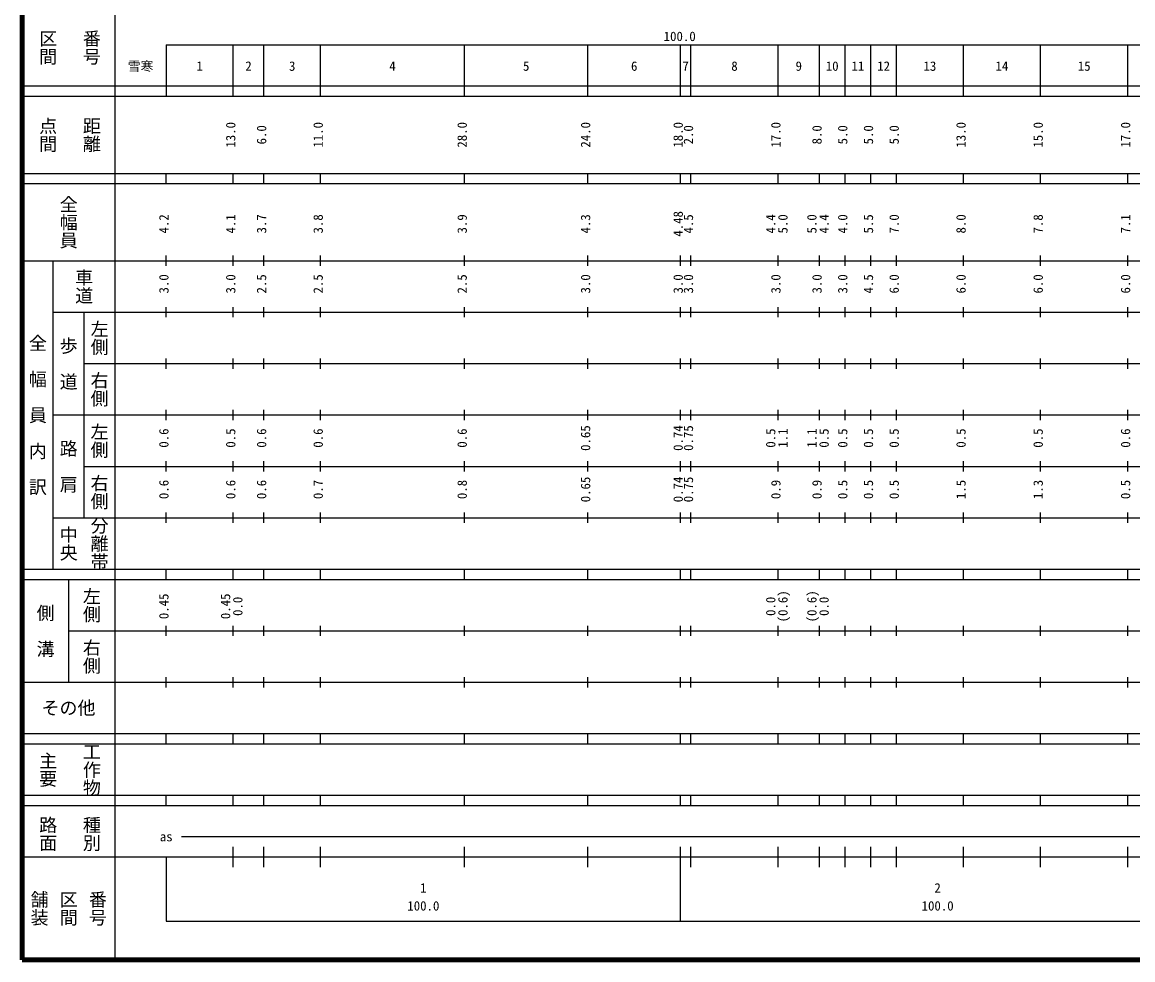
# Model space of a CAD drawing. Units: millimetres on the paper, enlarged 1000 times. Extents: x 40000 to 680000, y 20000 to 380000.
# Drawn here: x 40000 to 255948, y 20000 to 202409 of the extents above; entities that cross this region are included whole.
import ezdxf
from ezdxf.enums import TextEntityAlignment as Align

# ---------------------------------------------------------------- set-up
doc = ezdxf.new("R2010")
doc.units = ezdxf.units.MM
doc.header["$LTSCALE"] = 1000
doc.layers.add('M-TTL', color=2, linetype='Continuous', lineweight=140)
doc.layers.add('M-TTL-BAND', color=7, linetype='Continuous', lineweight=25)
doc.styles.add('@ＭＳ ゴシック', font='')
doc.styles.add('ＭＳ ゴシック', font='')
doc.styles.get('@ＭＳ ゴシック').set_extended_font_data('@MS Gothic')
doc.styles.get('ＭＳ ゴシック').set_extended_font_data('MS Gothic')

msp = doc.modelspace()

# ---------------------------------------------------------------- linework, layer by layer
at = {"layer": 'M-TTL'}
for p, q in [((40000, 380000), (40000, 20000)), ((40000, 20000), (680000, 20000))]:
    msp.add_line(p, q, dxfattribs=at)
at = {"layer": 'M-TTL-BAND'}
for p, q in [((58000, 370000), (58000, 20000)), ((68000, 198000), (579000, 198000)), ((68000, 198000), (68000, 188000)), ((81000, 188000), (81000, 198000)), ((87000, 188000), (87000, 198000)), ((98000, 188000), (98000, 198000)), ((126000, 188000), (126000, 198000)), ((150000, 188000), (150000, 198000)), ((168000, 188000), (168000, 198000)), ((170000, 188000), (170000, 198000)), ((187000, 188000), (187000, 198000)), ((195000, 188000), (195000, 198000)), ((200000, 188000), (200000, 198000)), ((205000, 188000), (205000, 198000)), ((210000, 188000), (210000, 198000)), ((223000, 188000), (223000, 198000)), ((238000, 188000), (238000, 198000)), ((255000, 188000), (255000, 198000)), ((40000, 190000), (579000, 190000)), ((40000, 188000), (579000, 188000)), ((40000, 173000), (579000, 173000)), ((68000, 171000), (68000, 173000)), ((81000, 171000), (81000, 173000)), ((87000, 171000), (87000, 173000)), ((98000, 171000), (98000, 173000)), ((126000, 171000), (126000, 173000)), ((150000, 171000), (150000, 173000)), ((168000, 171000), (168000, 173000)), ((170000, 171000), (170000, 173000)), ((187000, 171000), (187000, 173000)), ((195000, 171000), (195000, 173000)), ((200000, 171000), (200000, 173000)), ((205000, 171000), (205000, 173000)), ((210000, 171000), (210000, 173000)), ((223000, 171000), (223000, 173000)), ((238000, 171000), (238000, 173000)), ((255000, 171000), (255000, 173000)), ((40000, 171000), (579000, 171000)), ((40000, 156000), (579000, 156000)), ((46000, 96000), (46000, 156000)), ((68000, 155000), (68000, 157000)), ((81000, 155000), (81000, 157000)), ((87000, 155000), (87000, 157000)), ((98000, 155000), (98000, 157000)), ((126000, 155000), (126000, 157000)), ((150000, 155000), (150000, 157000)), ((168000, 155000), (168000, 157000)), ((170000, 155000), (170000, 157000)), ((187000, 155000), (187000, 157000)), ((195000, 155000), (195000, 157000)), ((200000, 155000), (200000, 157000)), ((205000, 155000), (205000, 157000)), ((210000, 155000), (210000, 157000)), ((223000, 155000), (223000, 157000)), ((238000, 155000), (238000, 157000)), ((255000, 155000), (255000, 157000)), ((68000, 145000), (68000, 147000)), ((81000, 145000), (81000, 147000)), ((87000, 145000), (87000, 147000)), ((98000, 145000), (98000, 147000)), ((126000, 145000), (126000, 147000)), ((150000, 145000), (150000, 147000)), ((168000, 145000), (168000, 147000)), ((170000, 145000), (170000, 147000)), ((187000, 145000), (187000, 147000)), ((195000, 145000), (195000, 147000)), ((200000, 145000), (200000, 147000)), ((205000, 145000), (205000, 147000)), ((210000, 145000), (210000, 147000)), ((223000, 145000), (223000, 147000)), ((238000, 145000), (238000, 147000)), ((255000, 145000), (255000, 147000)), ((46000, 146000), (579000, 146000)), ((52000, 146000), (52000, 106000)), ((68000, 135000), (68000, 137000)), ((81000, 135000), (81000, 137000)), ((87000, 135000), (87000, 137000)), ((98000, 135000), (98000, 137000)), ((126000, 135000), (126000, 137000)), ((150000, 135000), (150000, 137000)), ((168000, 135000), (168000, 137000)), ((170000, 135000), (170000, 137000)), ((187000, 135000), (187000, 137000)), ((195000, 135000), (195000, 137000)), ((200000, 135000), (200000, 137000)), ((205000, 135000), (205000, 137000)), ((210000, 135000), (210000, 137000)), ((223000, 135000), (223000, 137000)), ((238000, 135000), (238000, 137000)), ((255000, 135000), (255000, 137000)), ((52000, 136000), (579000, 136000)), ((46000, 126000), (579000, 126000)), ((68000, 125000), (68000, 127000)), ((81000, 125000), (81000, 127000)), ((87000, 125000), (87000, 127000)), ((98000, 125000), (98000, 127000)), ((126000, 125000), (126000, 127000)), ((150000, 125000), (150000, 127000)), ((168000, 125000), (168000, 127000)), ((170000, 125000), (170000, 127000)), ((187000, 125000), (187000, 127000)), ((195000, 125000), (195000, 127000)), ((200000, 125000), (200000, 127000)), ((205000, 125000), (205000, 127000)), ((210000, 125000), (210000, 127000)), ((223000, 125000), (223000, 127000)), ((238000, 125000), (238000, 127000)), ((255000, 125000), (255000, 127000)), ((68000, 115000), (68000, 117000)), ((81000, 115000), (81000, 117000)), ((87000, 115000), (87000, 117000)), ((98000, 115000), (98000, 117000)), ((126000, 115000), (126000, 117000)), ((150000, 115000), (150000, 117000)), ((168000, 115000), (168000, 117000)), ((170000, 115000), (170000, 117000)), ((187000, 115000), (187000, 117000)), ((195000, 115000), (195000, 117000)), ((200000, 115000), (200000, 117000)), ((205000, 115000), (205000, 117000)), ((210000, 115000), (210000, 117000)), ((223000, 115000), (223000, 117000)), ((238000, 115000), (238000, 117000)), ((255000, 115000), (255000, 117000)), ((52000, 116000), (579000, 116000)), ((46000, 106000), (579000, 106000)), ((68000, 105000), (68000, 107000)), ((81000, 105000), (81000, 107000)), ((87000, 105000), (87000, 107000)), ((98000, 105000), (98000, 107000)), ((126000, 105000), (126000, 107000)), ((150000, 105000), (150000, 107000)), ((168000, 105000), (168000, 107000)), ((170000, 105000), (170000, 107000)), ((187000, 105000), (187000, 107000)), ((195000, 105000), (195000, 107000)), ((200000, 105000), (200000, 107000)), ((205000, 105000), (205000, 107000)), ((210000, 105000), (210000, 107000)), ((223000, 105000), (223000, 107000)), ((238000, 105000), (238000, 107000)), ((255000, 105000), (255000, 107000)), ((40000, 96000), (579000, 96000)), ((68000, 94000), (68000, 96000)), ((81000, 94000), (81000, 96000)), ((87000, 94000), (87000, 96000)), ((98000, 94000), (98000, 96000)), ((126000, 94000), (126000, 96000)), ((150000, 94000), (150000, 96000)), ((168000, 94000), (168000, 96000)), ((170000, 94000), (170000, 96000)), ((187000, 94000), (187000, 96000)), ((195000, 94000), (195000, 96000)), ((200000, 94000), (200000, 96000)), ((205000, 94000), (205000, 96000)), ((210000, 94000), (210000, 96000)), ((223000, 94000), (223000, 96000)), ((238000, 94000), (238000, 96000)), ((255000, 94000), (255000, 96000)), ((40000, 94000), (579000, 94000)), ((49000, 94000), (49000, 74000)), ((68000, 83000), (68000, 85000)), ((81000, 83000), (81000, 85000)), ((87000, 83000), (87000, 85000)), ((98000, 83000), (98000, 85000)), ((126000, 83000), (126000, 85000)), ((150000, 83000), (150000, 85000)), ((168000, 83000), (168000, 85000)), ((170000, 83000), (170000, 85000)), ((187000, 83000), (187000, 85000)), ((195000, 83000), (195000, 85000)), ((200000, 83000), (200000, 85000)), ((205000, 83000), (205000, 85000)), ((210000, 83000), (210000, 85000)), ((223000, 83000), (223000, 85000)), ((238000, 83000), (238000, 85000)), ((255000, 83000), (255000, 85000)), ((49000, 84000), (579000, 84000)), ((40000, 74000), (579000, 74000)), ((68000, 73000), (68000, 75000)), ((81000, 73000), (81000, 75000)), ((87000, 73000), (87000, 75000)), ((98000, 73000), (98000, 75000)), ((126000, 73000), (126000, 75000)), ((150000, 73000), (150000, 75000)), ((168000, 73000), (168000, 75000)), ((170000, 73000), (170000, 75000)), ((187000, 73000), (187000, 75000)), ((195000, 73000), (195000, 75000)), ((200000, 73000), (200000, 75000)), ((205000, 73000), (205000, 75000)), ((210000, 73000), (210000, 75000)), ((223000, 73000), (223000, 75000)), ((238000, 73000), (238000, 75000)), ((255000, 73000), (255000, 75000)), ((40000, 64000), (579000, 64000)), ((68000, 62000), (68000, 64000)), ((81000, 62000), (81000, 64000)), ((87000, 62000), (87000, 64000)), ((98000, 62000), (98000, 64000)), ((126000, 62000), (126000, 64000)), ((150000, 62000), (150000, 64000)), ((168000, 62000), (168000, 64000)), ((170000, 62000), (170000, 64000)), ((187000, 62000), (187000, 64000)), ((195000, 62000), (195000, 64000)), ((200000, 62000), (200000, 64000)), ((205000, 62000), (205000, 64000)), ((210000, 62000), (210000, 64000)), ((223000, 62000), (223000, 64000)), ((238000, 62000), (238000, 64000)), ((255000, 62000), (255000, 64000)), ((40000, 62000), (579000, 62000)), ((40000, 52000), (579000, 52000)), ((68000, 50000), (68000, 52000)), ((81000, 50000), (81000, 52000)), ((87000, 50000), (87000, 52000)), ((98000, 50000), (98000, 52000)), ((126000, 50000), (126000, 52000)), ((150000, 50000), (150000, 52000)), ((168000, 50000), (168000, 52000)), ((170000, 50000), (170000, 52000)), ((187000, 50000), (187000, 52000)), ((195000, 50000), (195000, 52000)), ((200000, 50000), (200000, 52000)), ((205000, 50000), (205000, 52000)), ((210000, 50000), (210000, 52000)), ((223000, 50000), (223000, 52000)), ((238000, 50000), (238000, 52000)), ((255000, 50000), (255000, 52000)), ((40000, 50000), (579000, 50000)), ((71000, 44000), (565000, 44000)), ((81000, 38000), (81000, 42000)), ((87000, 38000), (87000, 42000)), ((98000, 38000), (98000, 42000)), ((126000, 38000), (126000, 42000)), ((150000, 38000), (150000, 42000)), ((168000, 27500), (168000, 42000)), ((170000, 38000), (170000, 42000)), ((187000, 38000), (187000, 42000)), ((195000, 38000), (195000, 42000)), ((200000, 38000), (200000, 42000)), ((205000, 38000), (205000, 42000)), ((210000, 38000), (210000, 42000)), ((223000, 38000), (223000, 42000)), ((238000, 38000), (238000, 42000)), ((255000, 38000), (255000, 42000)), ((40000, 40000), (579000, 40000)), ((68000, 40000), (68000, 27500)), ((68000, 27500), (579000, 27500))]:
    msp.add_line(p, q, dxfattribs=at)

# ---------------------------------------------------------------- texts
at = {"layer": 'M-TTL-BAND', "style": '@ＭＳ ゴシック'}
for s, p in [('区間', (45000, 197500)), ('番号', (53500, 197500)), ('点間', (45000, 180500)), ('距離', (53500, 180500)), ('全幅員', (49000, 163500)), ('車道', (52000, 151000)), ('左側', (55000, 141000)), ('全\u3000幅\u3000員\u3000内\u3000訳', (43000, 126000)), ('歩\u3000道', (49000, 136000)), ('右側', (55000, 131000)), ('左側', (55000, 121000)), ('路\u3000肩', (49000, 116000)), ('右側', (55000, 111000)), ('分離帯', (55000, 101000)), ('中央', (49000, 101000)), ('左側', (53500, 89000)), ('側\u3000溝', (44500, 84000)), ('右側', (53500, 79000)), ('工作物', (53500, 57000)), ('主要', (45000, 57000)), ('路面', (45000, 44500)), ('種別', (53500, 44500)), ('舗装', (43333, 30000)), ('区間', (49000, 30000)), ('番号', (54667, 30000))]:
    msp.add_text(s, height=2566, rotation=270, dxfattribs=at).set_placement(p, align=Align.MIDDLE_CENTER)
at = {"layer": 'M-TTL-BAND', "style": 'ＭＳ ゴシック'}
for s, p in [('100.0', (167844, 198195)), ('雪寒', (63017, 192405)), ('1', (74500, 192405)), ('2', (84000, 192405)), ('3', (92500, 192405)), ('4', (112000, 192405)), ('5', (138000, 192405)), ('6', (159000, 192405)), ('7', (169000, 192405)), ('8', (178500, 192405)), ('9', (191000, 192405)), ('10', (197500, 192405)), ('11', (202500, 192405)), ('12', (207500, 192405)), ('13', (216500, 192405)), ('14', (230500, 192405)), ('15', (246500, 192405)), ('as', (68000, 42500)), ('1', (118000, 32523)), ('2', (218000, 32523)), ('100.0', (118000, 29033)), ('100.0', (218000, 29033))]:
    msp.add_text(s, height=1833, dxfattribs=at).set_placement(p, align=Align.BOTTOM_CENTER)
for s, p in [('13.0', (82000, 180500)), ('6.0', (88000, 180500)), ('11.0', (99000, 180500)), ('28.0', (127000, 180500)), ('24.0', (151000, 180500)), ('18.0', (169000, 180500)), ('2.0', (171000, 180500)), ('17.0', (188000, 180500)), ('8.0', (196000, 180500)), ('5.0', (201000, 180500)), ('5.0', (206000, 180500)), ('5.0', (211000, 180500)), ('13.0', (224000, 180500)), ('15.0', (239000, 180500)), ('17.0', (256000, 180500)), ('4.2', (69000, 163174)), ('4.1', (82000, 163174)), ('3.7', (88000, 163174)), ('3.8', (99000, 163174)), ('3.9', (127000, 163174)), ('4.3', (151000, 163174)), ('4.48', (169000, 163174)), ('4.5', (171000, 163174)), ('4.4', (187000, 163174)), ('5.0', (189370, 163174)), ('5.0', (195000, 163174)), ('4.4', (197370, 163174)), ('4.0', (201000, 163174)), ('5.5', (206000, 163174)), ('7.0', (211000, 163174)), ('8.0', (224000, 163174)), ('7.8', (239000, 163174)), ('7.1', (256000, 163174)), ('3.0', (69000, 151500)), ('3.0', (82000, 151500)), ('2.5', (88000, 151500)), ('2.5', (99000, 151500)), ('2.5', (127000, 151500)), ('3.0', (151000, 151500)), ('3.0', (169000, 151500)), ('3.0', (171000, 151500)), ('3.0', (188000, 151500)), ('3.0', (196000, 151500)), ('3.0', (201000, 151500)), ('4.5', (206000, 151500)), ('6.0', (211000, 151500)), ('6.0', (224000, 151500)), ('6.0', (239000, 151500)), ('6.0', (256000, 151500)), ('0.6', (69000, 121500)), ('0.5', (82000, 121500)), ('0.6', (88000, 121500)), ('0.6', (99000, 121500)), ('0.6', (127000, 121500)), ('0.65', (151000, 121500)), ('0.74', (169000, 121500)), ('0.75', (171000, 121500)), ('0.5', (187000, 121500)), ('1.1', (189370, 121500)), ('1.1', (195000, 121500)), ('0.5', (197370, 121500)), ('0.5', (201000, 121500)), ('0.5', (206000, 121500)), ('0.5', (211000, 121500)), ('0.5', (224000, 121500)), ('0.5', (239000, 121500)), ('0.6', (256000, 121500)), ('0.6', (69000, 111500)), ('0.6', (82000, 111500)), ('0.6', (88000, 111500)), ('0.7', (99000, 111500)), ('0.8', (127000, 111500)), ('0.65', (151000, 111500)), ('0.74', (169000, 111500)), ('0.75', (171000, 111500)), ('0.9', (188000, 111500)), ('0.9', (196000, 111500)), ('0.5', (201000, 111500)), ('0.5', (206000, 111500)), ('0.5', (211000, 111500)), ('1.5', (224000, 111500)), ('1.3', (239000, 111500)), ('0.5', (256000, 111500)), ('0.45', (69000, 88764)), ('0.45', (81000, 88764)), ('(0.6)', (189370, 88764)), ('(0.6)', (195000, 88764)), ('0.0', (83370, 88764)), ('0.0', (187000, 88764)), ('0.0', (197370, 88764))]:
    msp.add_text(s, height=1833, rotation=90, dxfattribs=at).set_placement(p, align=Align.BOTTOM_CENTER)
msp.add_text('その他', height=2566, dxfattribs=at).set_placement((49000, 69000), align=Align.MIDDLE_CENTER)

doc.saveas('drawing.dxf')
